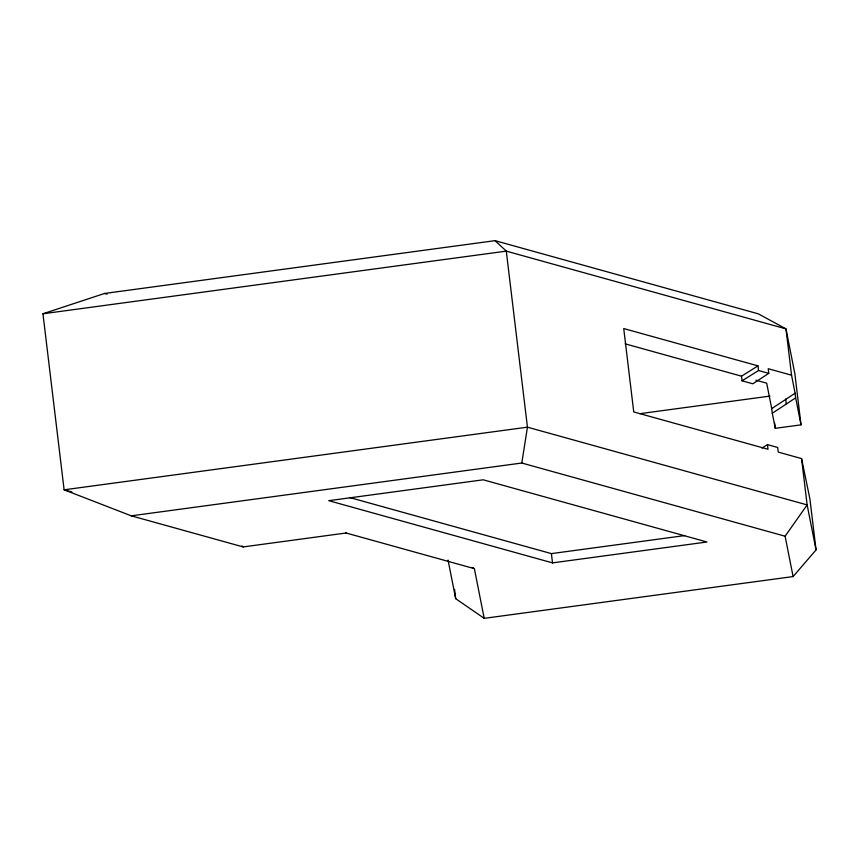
<?xml version="1.0" encoding="UTF-8"?>
<svg xmlns="http://www.w3.org/2000/svg" width="859" height="859" viewBox="0 0 859 859"><rect width="100%" height="100%" fill="white"/><g stroke="black" fill="none" stroke-linecap="round" stroke-linejoin="round"><path stroke-width="1.29" d="M131.266 515.829L521.8 463.022L527.447 427.17L506.284 251.129L495.063 240.66L104.54 293.467L42.95 313.771L64.114 489.813L131.266 515.829L243.151 546.925L346.113 532.999L474.372 568.658L484.208 618.34L793.093 576.572L816.05 549.932L809.919 498.972L801.565 458.588L778.233 452.102L777.685 447.475L767.452 444.629L761.965 448.065M793.093 576.572L785.105 536.22L807.138 504.909L801.565 458.588M42.95 313.771L506.284 251.129L785.974 328.879L794.886 373.89L801.018 424.851L775.269 428.33L772.284 413.254L771.726 408.616L795.112 393.207L791.547 375.2L785.974 328.879L758.368 313.857L495.063 240.66M772.284 413.254L795.659 397.846L795.112 393.207M791.547 375.2L768.214 368.715L768.773 373.354L752.785 383.801L742.079 380.816L741.521 376.188L757.982 365.87L758.54 370.508L742.079 380.816M639.762 413.694L770.04 396.085M349.506 497.49L551.403 553.615L684.72 535.587M552.509 562.881L706.957 541.997L483.209 479.805L328.761 500.679L552.509 562.881L551.403 553.615M757.982 365.87L623.731 328.557L633.749 411.944L768 449.257L767.452 444.629M758.54 370.508L768.773 373.354M625.18 343.847L741.521 376.188M755.845 380.172L766.69 383.178L771.726 408.616M104.54 293.467L107.107 294.175M521.8 463.022L785.105 536.22M71.855 491.96L64.114 489.813L527.447 427.17L807.138 504.909L816.05 549.932M472.074 567.402L472.837 567.82M473.03 567.928L474.372 568.658M448.044 560.068L455.678 598.659L484.208 618.34M345.565 532.494L346.113 532.999M242.055 545.905L243.151 546.925M795.659 397.846L801.018 424.851M785.706 399.102L786.264 403.741M774.646 423.143L775.269 428.33M454.572 589.392L455.678 598.659"/></g></svg>
